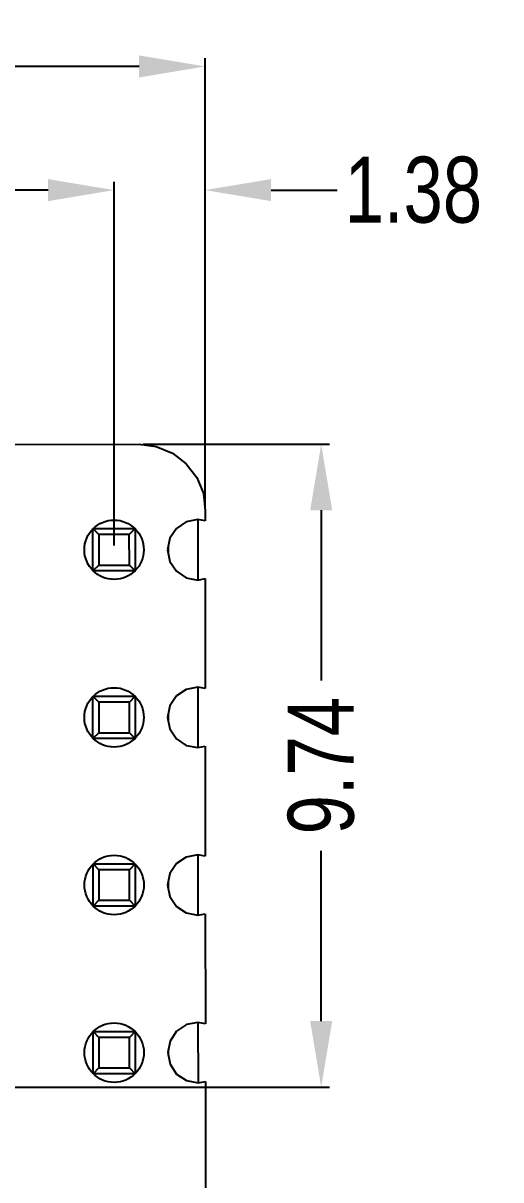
# Model space of a CAD drawing. Header units: inches. Extents: x -50 to 45.5, y -47 to 21.5.
# Drawn here: x -9.44 to -2.2, y -12.74 to 4.79 of the extents above; entities that cross this region are included whole.
import ezdxf

# ---------------------------------------------------------------- set-up
doc = ezdxf.new("R2010")
doc.units = ezdxf.units.IN
doc.header["$LTSCALE"] = 1.21
doc.header["$MEASUREMENT"] = 0
doc.header["$PDMODE"] = 3
doc.header["$PDSIZE"] = 0.3125
doc.layers.get('0').update_dxf_attribs({"linetype": 'CONTINUOUS'})
doc.layers.get('Defpoints').update_dxf_attribs({"linetype": 'CONTINUOUS'})
doc.layers.add('DIM', color=3, linetype='CONTINUOUS')
doc.styles.get("Standard").update_dxf_attribs({"font": 'txt', "width": 0.8})
doc.dimstyles.get("Standard").update_dxf_attribs({"dimtxt": 0.15625, "dimasz": 0.1875, "dimexe": 0.125, "dimexo": 0.0625, "dimgap": 0.09, "dimtad": 0, "dimtih": 1, "dimtoh": 1, "dimzin": 4, "dimdsep": 46, "dimtxsty": 'STANDARD', "dimblk": '_FILLED', "dimblk1": '_FILLED', "dimblk2": '_FILLED', "dimcen": 0.09, "dimazin": 1, "dimtp": 0.01, "dimtm": 0.01, "dimtfac": 1, "dimtofl": 0, "dimtmove": 0, "dimatfit": 3, "dimldrblk": '_FILLED', "dimfxl": 1, "dimtolj": 1, "dimtzin": 4, "dimarcsym": 0})

# ---------------------------------------------------------------- blocks, each defined once
blk = doc.blocks.new('_FILLED')
at = {"color": 0, "linetype": 'ByBlock'}
blk.add_solid([(0, 0), (-1, 0.167), (-1, -0.167)], dxfattribs=at)
blk = doc.blocks.new('*D23')
at = {"layer": 'Defpoints', "color": 0}
for p in [(-8.058, 2.258), (-23.298, -3.195), (-8.058, -3.192)]:
    blk.add_point(p, dxfattribs=at)
at = {"layer": 'DIM', "color": 0, "lineweight": -2}
for p, q in [((-23.298, -3.132), (-23.298, 2.383)), ((-8.058, -3.129), (-8.058, 2.383)), ((-22.298, 2.258), (-17.235, 2.258)), ((-9.058, 2.258), (-14.122, 2.258))]:
    blk.add_line(p, q, dxfattribs=at)
at = {"layer": 'DIM', "color": 0, "lineweight": -2, "rotation": 180}
blk.add_blockref('_FILLED', (-23.298, 2.258), dxfattribs=at)
at = {"layer": 'DIM', "color": 0, "lineweight": -2}
blk.add_blockref('_FILLED', (-8.058, 2.258), dxfattribs=at)
at = {"layer": 'DIM', "color": 0, "insert": (-15.678, 2.258), "char_height": 1, "attachment_point": 5}
blk.add_mtext('\\A1;15.24', dxfattribs=at)
blk = doc.blocks.new('*D24')
at = {"layer": 'Defpoints', "color": 0}
for p in [(-6.678, 4.132), (-6.678, -2.601), (-24.674, -2.661)]:
    blk.add_point(p, dxfattribs=at)
at = {"layer": 'DIM', "color": 0, "lineweight": -2}
for p, q in [((-24.674, -2.598), (-24.674, 4.257)), ((-6.678, -2.539), (-6.678, 4.257)), ((-23.674, 4.132), (-17.099, 4.132)), ((-7.678, 4.132), (-14.253, 4.132))]:
    blk.add_line(p, q, dxfattribs=at)
at = {"layer": 'DIM', "color": 0, "lineweight": -2, "rotation": 180}
blk.add_blockref('_FILLED', (-24.674, 4.132), dxfattribs=at)
at = {"layer": 'DIM', "color": 0, "lineweight": -2}
blk.add_blockref('_FILLED', (-6.678, 4.132), dxfattribs=at)
at = {"layer": 'DIM', "color": 0, "insert": (-15.676, 4.132), "char_height": 1, "attachment_point": 5}
blk.add_mtext('\\A1;18.00', dxfattribs=at)
blk = doc.blocks.new('*D28')
at = {"layer": 'Defpoints', "color": 0}
for p in [(-23.679, -1.605), (-30.314, -25.102), (-7.664, -25.102)]:
    blk.add_point(p, dxfattribs=at)
at = {"layer": 'DIM', "color": 0, "lineweight": -2}
for p, q in [((-23.741, -1.605), (-30.439, -1.605)), ((-30.314, -2.605), (-30.314, -11.73)), ((-30.314, -24.102), (-30.314, -14.977)), ((-7.727, -25.102), (-30.439, -25.102))]:
    blk.add_line(p, q, dxfattribs=at)
for p, rotation in [((-30.314, -1.605), 90), ((-30.314, -25.102), 270)]:
    blk.add_blockref('_FILLED', p, dxfattribs=dict(at, rotation=rotation))
at = {"layer": 'DIM', "color": 0, "insert": (-30.314, -13.353), "char_height": 1, "attachment_point": 5, "rotation": 90}
blk.add_mtext('\\A1;23.50', dxfattribs=at)
blk = doc.blocks.new('*D31')
at = {"layer": 'Defpoints', "color": 0}
for p in [(-6.678, 2.258), (-8.058, -0.373), (-6.678, -0.373)]:
    blk.add_point(p, dxfattribs=at)
at = {"layer": 'DIM', "color": 0, "lineweight": -2}
for p, q in [((-8.058, -0.311), (-8.058, 2.383)), ((-6.678, -0.311), (-6.678, 2.383)), ((-9.058, 2.258), (-10.058, 2.258)), ((-5.678, 2.258), (-4.678, 2.258))]:
    blk.add_line(p, q, dxfattribs=at)
blk.add_blockref('_FILLED', (-8.058, 2.258), dxfattribs=at)
at = {"layer": 'DIM', "color": 0, "lineweight": -2, "rotation": 180}
blk.add_blockref('_FILLED', (-6.678, 2.258), dxfattribs=at)
at = {"layer": 'DIM', "color": 0, "insert": (-3.522, 2.258), "char_height": 1, "attachment_point": 5}
blk.add_mtext('\\A1;1.38', dxfattribs=at)
blk = doc.blocks.new('*D34')
at = {"layer": 'Defpoints', "color": 0}
for p in [(-7.679, -1.593), (-4.919, -1.593), (-11.683, -11.333)]:
    blk.add_point(p, dxfattribs=at)
at = {"layer": 'DIM', "color": 0, "lineweight": -2}
for p, q in [((-7.616, -1.593), (-4.794, -1.593)), ((-4.919, -2.593), (-4.919, -5.173)), ((-4.919, -10.333), (-4.919, -7.753)), ((-11.62, -11.333), (-4.794, -11.333))]:
    blk.add_line(p, q, dxfattribs=at)
for p, rotation in [((-4.919, -1.593), 90), ((-4.919, -11.333), 270)]:
    blk.add_blockref('_FILLED', p, dxfattribs=dict(at, rotation=rotation))
at = {"layer": 'DIM', "color": 0, "insert": (-4.919, -6.463), "char_height": 1, "attachment_point": 5, "rotation": 90}
blk.add_mtext('\\A1;9.74', dxfattribs=at)

msp = doc.modelspace()

# ---------------------------------------------------------------- linework, layer by layer
at = {"color": 7, "linetype": 'Continuous'}
for p, q in [((-11.198, -1.595), (-7.679, -1.593)), ((-7.679, -1.593), (-7.418, -1.627)), ((-7.418, -1.627), (-7.174, -1.728)), ((-7.174, -1.728), (-6.965, -1.888)), ((-6.965, -1.888), (-6.805, -2.097)), ((-6.805, -2.097), (-6.704, -2.34)), ((-6.704, -2.34), (-6.678, -2.601)), ((-6.678, -2.601), (-6.678, -2.754)), ((-6.964, -2.767), (-7.113, -2.867)), ((-6.788, -2.732), (-6.964, -2.767)), ((-6.788, -2.732), (-6.788, -3.65)), ((-6.678, -2.754), (-6.788, -2.732)), ((-8.378, -3.511), (-8.378, -2.871)), ((-8.378, -2.871), (-7.738, -2.871)), ((-8.378, -2.871), (-8.29, -2.96)), ((-8.29, -2.96), (-8.29, -3.423)), ((-7.827, -2.96), (-8.29, -2.96)), ((-7.738, -2.871), (-7.827, -2.96)), ((-7.826, -3.423), (-7.827, -2.96)), ((-7.738, -2.871), (-7.738, -3.511)), ((-7.113, -2.867), (-7.212, -3.016)), ((-7.212, -3.016), (-7.247, -3.191)), ((-7.238, -3.147), (-7.238, -3.236)), ((-7.247, -3.191), (-7.212, -3.367)), ((-8.29, -3.423), (-8.378, -3.511)), ((-8.29, -3.423), (-7.826, -3.423)), ((-7.826, -3.423), (-7.738, -3.511)), ((-7.212, -3.367), (-7.113, -3.516)), ((-7.738, -3.511), (-8.378, -3.511)), ((-7.113, -3.516), (-6.964, -3.615)), ((-6.964, -3.615), (-6.788, -3.65)), ((-6.788, -3.65), (-6.678, -3.628)), ((-6.678, -3.628), (-6.677, -5.294)), ((-8.378, -6.051), (-8.378, -5.411)), ((-8.378, -5.411), (-7.738, -5.411)), ((-8.378, -5.411), (-8.29, -5.5)), ((-7.738, -5.411), (-7.826, -5.5)), ((-7.738, -5.411), (-7.738, -6.051)), ((-7.112, -5.407), (-7.212, -5.556)), ((-6.963, -5.307), (-7.112, -5.407)), ((-6.788, -5.272), (-6.963, -5.307)), ((-6.788, -5.272), (-6.788, -6.19)), ((-6.677, -5.294), (-6.788, -5.272)), ((-7.826, -5.5), (-8.29, -5.5)), ((-8.29, -5.5), (-8.289, -5.963)), ((-7.826, -5.963), (-7.826, -5.5)), ((-7.212, -5.556), (-7.247, -5.731)), ((-7.247, -5.731), (-7.212, -5.907)), ((-7.238, -5.687), (-7.238, -5.776)), ((-7.212, -5.907), (-7.112, -6.056)), ((-8.289, -5.963), (-8.378, -6.051)), ((-7.738, -6.051), (-8.378, -6.051)), ((-8.289, -5.963), (-7.826, -5.963)), ((-7.826, -5.963), (-7.738, -6.051)), ((-7.112, -6.056), (-6.963, -6.155)), ((-6.963, -6.155), (-6.788, -6.19)), ((-6.788, -6.19), (-6.676, -6.168)), ((-6.676, -6.168), (-6.675, -7.835)), ((-6.963, -7.847), (-7.112, -7.947)), ((-6.787, -7.812), (-6.963, -7.847)), ((-6.675, -7.835), (-6.787, -7.812)), ((-6.787, -7.812), (-6.787, -8.73)), ((-8.377, -7.951), (-7.737, -7.951)), ((-8.377, -8.591), (-8.377, -7.951)), ((-8.377, -7.951), (-8.289, -8.04)), ((-7.825, -8.04), (-8.289, -8.04)), ((-8.289, -8.04), (-8.289, -8.503)), ((-7.737, -7.951), (-7.825, -8.04)), ((-7.825, -8.503), (-7.825, -8.04)), ((-7.737, -7.951), (-7.737, -8.591)), ((-7.112, -7.947), (-7.211, -8.096)), ((-7.211, -8.096), (-7.246, -8.271)), ((-7.237, -8.227), (-7.237, -8.316)), ((-7.246, -8.271), (-7.211, -8.447)), ((-8.289, -8.503), (-8.377, -8.591)), ((-8.289, -8.503), (-7.825, -8.503)), ((-7.825, -8.503), (-7.737, -8.591)), ((-7.211, -8.447), (-7.111, -8.596)), ((-7.737, -8.591), (-8.377, -8.591)), ((-7.111, -8.596), (-6.963, -8.695)), ((-6.963, -8.695), (-6.787, -8.73)), ((-6.787, -8.73), (-6.675, -8.708)), ((-6.675, -8.708), (-6.674, -10.375)), ((-8.377, -10.491), (-7.737, -10.491)), ((-8.377, -10.491), (-8.288, -10.58)), ((-8.376, -11.131), (-8.377, -10.491)), ((-7.737, -10.491), (-7.825, -10.58)), ((-7.737, -10.491), (-7.736, -11.131)), ((-7.111, -10.487), (-7.21, -10.636)), ((-6.962, -10.387), (-7.111, -10.487)), ((-6.787, -10.352), (-6.962, -10.387)), ((-6.674, -10.375), (-6.787, -10.352)), ((-6.787, -10.352), (-6.786, -11.27)), ((-7.825, -10.58), (-8.288, -10.58)), ((-8.288, -10.58), (-8.288, -11.043)), ((-7.825, -11.043), (-7.825, -10.58)), ((-7.21, -10.636), (-7.245, -10.811)), ((-7.245, -10.811), (-7.21, -10.987)), ((-7.237, -10.767), (-7.237, -10.856)), ((-7.21, -10.987), (-7.111, -11.136)), ((-8.288, -11.043), (-8.376, -11.131)), ((-7.736, -11.131), (-8.376, -11.131)), ((-8.288, -11.043), (-7.825, -11.043)), ((-7.825, -11.043), (-7.736, -11.131)), ((-7.111, -11.136), (-6.962, -11.235)), ((-6.962, -11.235), (-6.786, -11.27)), ((-6.786, -11.27), (-6.673, -11.247)), ((-6.673, -11.247), (-6.672, -12.915))]:
    msp.add_line(p, q, dxfattribs=at)
for centre in [(-8.058, -3.191), (-8.058, -5.731), (-8.057, -8.271), (-8.057, -10.811)]:
    msp.add_circle(centre, 0.45, dxfattribs=at)

# ---------------------------------------------------------------- dimensions: what is measured, and where the dimension line sits
at = {"layer": 'DIM'}
for base, p1, p2, override, picture, middle in [((-6.678, 4.132), (-24.674, -2.661), (-6.678, -2.601), {"dimtxt": 1, "dimasz": 1, "dimtih": 0, "dimtoh": 0, "dimzin": 0, "dimblk": '_FILLED', "dimcen": 0.198, "dimadec": 0, "dimazin": 0, "dimtp": 0, "dimtm": 0, "dimtdec": 4, "dimtzin": 0}, '*D24', (-15.676, 4.132)), ((-8.058, 2.258), (-23.298, -3.195), (-8.058, -3.192), {"dimtxt": 1, "dimasz": 1, "dimtih": 0, "dimtoh": 0, "dimzin": 0, "dimblk": '_FILLED', "dimcen": 0.198, "dimadec": 0, "dimazin": 0, "dimtp": 0, "dimtm": 0, "dimtdec": 4, "dimtzin": 0}, '*D23', (-15.678, 2.258)), ((-6.678, 2.258), (-8.058, -0.373), (-6.678, -0.373), {"dimtxt": 1, "dimasz": 1, "dimtih": 0, "dimtoh": 0, "dimzin": 0, "dimcen": 0.198, "dimadec": 0, "dimazin": 0, "dimtp": 0, "dimtm": 0, "dimtdec": 4, "dimtzin": 0}, '*D31', (-3.522, 2.258))]:
    dim = msp.add_linear_dim(base=base, p1=p1, p2=p2, dimstyle='STANDARD', override=override, dxfattribs=at)
    dim.commit()
    dim.dimension.update_dxf_attribs({"geometry": picture, "text_midpoint": middle})
for base, p1, p2, override, picture, middle in [((-30.314, -25.102), (-23.679, -1.605), (-7.664, -25.102), {"dimtxt": 1, "dimasz": 1, "dimtih": 0, "dimtoh": 0, "dimzin": 0, "dimcen": 0.198, "dimadec": 0, "dimazin": 0, "dimtp": 0, "dimtm": 0, "dimtdec": 4, "dimtzin": 0}, '*D28', (-30.314, -13.353)), ((-4.919, -1.593), (-11.683, -11.333), (-7.679, -1.593), {"dimtxt": 1, "dimasz": 1, "dimtih": 0, "dimtoh": 0, "dimzin": 0, "dimblk": '_FILLED', "dimcen": 0.198, "dimadec": 0, "dimazin": 0, "dimtp": 0, "dimtm": 0, "dimtdec": 4, "dimtzin": 0}, '*D34', (-4.919, -6.463))]:
    dim = msp.add_linear_dim(base=base, p1=p1, p2=p2, angle=90, dimstyle='STANDARD', override=override, dxfattribs=at)
    dim.commit()
    dim.dimension.update_dxf_attribs({"geometry": picture, "text_midpoint": middle})

doc.saveas('drawing.dxf')
